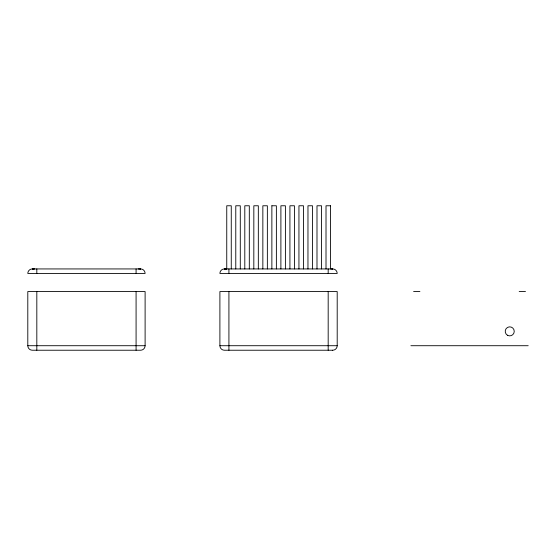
<?xml version="1.0" encoding="UTF-8"?>
<svg xmlns="http://www.w3.org/2000/svg" width="556" height="556" viewBox="0 0 556 556"><rect width="100%" height="100%" fill="white"/><g stroke="black" fill="none" stroke-linecap="round" stroke-linejoin="round"><path stroke-width="0.83" d="M32.401 268.986L32.825 268.937M224.499 268.986L224.923 268.937M140.466 269.118L138.201 268.937M332.558 269.118L330.549 268.951L330.521 205.769M32.443 269.118L33.895 269.021M33.777 269.034L34.729 268.937M226.063 269.014L224.52 269.111M225.757 269.048L226.82 268.937M271.877 205.769L276.374 205.769L276.381 268.937M330.514 205.769L326.018 205.769L326.011 268.937M413.608 291.573L419.912 291.573M519.186 291.573L525.483 291.573M27.8 345.714L145.109 345.714L145.109 291.573L27.8 291.573L27.8 345.714A4.511 4.511 0 0 0 32.311 350.231L140.585 350.231A4.511 4.511 0 0 0 145.109 345.714M219.898 345.714L337.2 345.714L337.2 291.573L219.898 291.573L219.898 345.714A4.511 4.511 0 0 0 224.409 350.231L332.676 350.231M410.891 345.714L528.2 345.714M332.175 268.937L332.599 268.986M140.077 268.937L140.508 268.986M328.179 268.937L328.179 273.455M328.179 291.573L328.179 350.231M321.5 268.937L321.5 205.769L316.996 205.769L316.99 268.937M312.472 268.937L312.472 205.769L307.975 205.769L307.961 268.937M303.451 268.937L303.451 205.769L298.947 205.769L298.94 268.937M294.43 268.937L294.43 205.769L289.926 205.769L289.919 268.937M285.402 268.937L285.402 205.769L280.905 205.769L280.891 268.937M271.87 205.769L271.87 268.937M267.36 268.937L267.36 205.769L262.856 205.769L262.849 268.937M258.331 268.937L258.331 205.769L253.835 205.769L253.821 268.937M249.31 268.937L249.31 205.769L244.807 205.769L244.8 268.937M240.289 268.937L240.289 205.769L235.786 205.769L235.779 268.937M231.261 268.937L231.261 205.769L226.758 205.769L226.751 268.937M228.919 268.937L228.919 273.455M228.919 291.573L228.919 350.231M136.081 268.937L136.081 273.455M136.081 291.573L136.081 350.231M36.821 268.937L36.821 273.455M36.821 291.573L36.821 350.231M337.2 345.714A4.511 4.511 0 0 1 332.69 350.231M140.592 268.937L32.311 268.937A4.511 4.511 0 0 0 27.8 273.455L145.109 273.455A4.511 4.511 0 0 0 140.592 268.937M332.69 268.937L224.409 268.937A4.511 4.511 0 0 0 219.898 273.455L337.2 273.455A4.511 4.511 0 0 0 332.69 268.937M507.482 335.268A4.511 4.511 0 0 0 514.244 331.355A4.511 4.511 0 0 0 507.482 327.449A4.511 4.511 0 0 0 507.482 335.268"/></g></svg>
